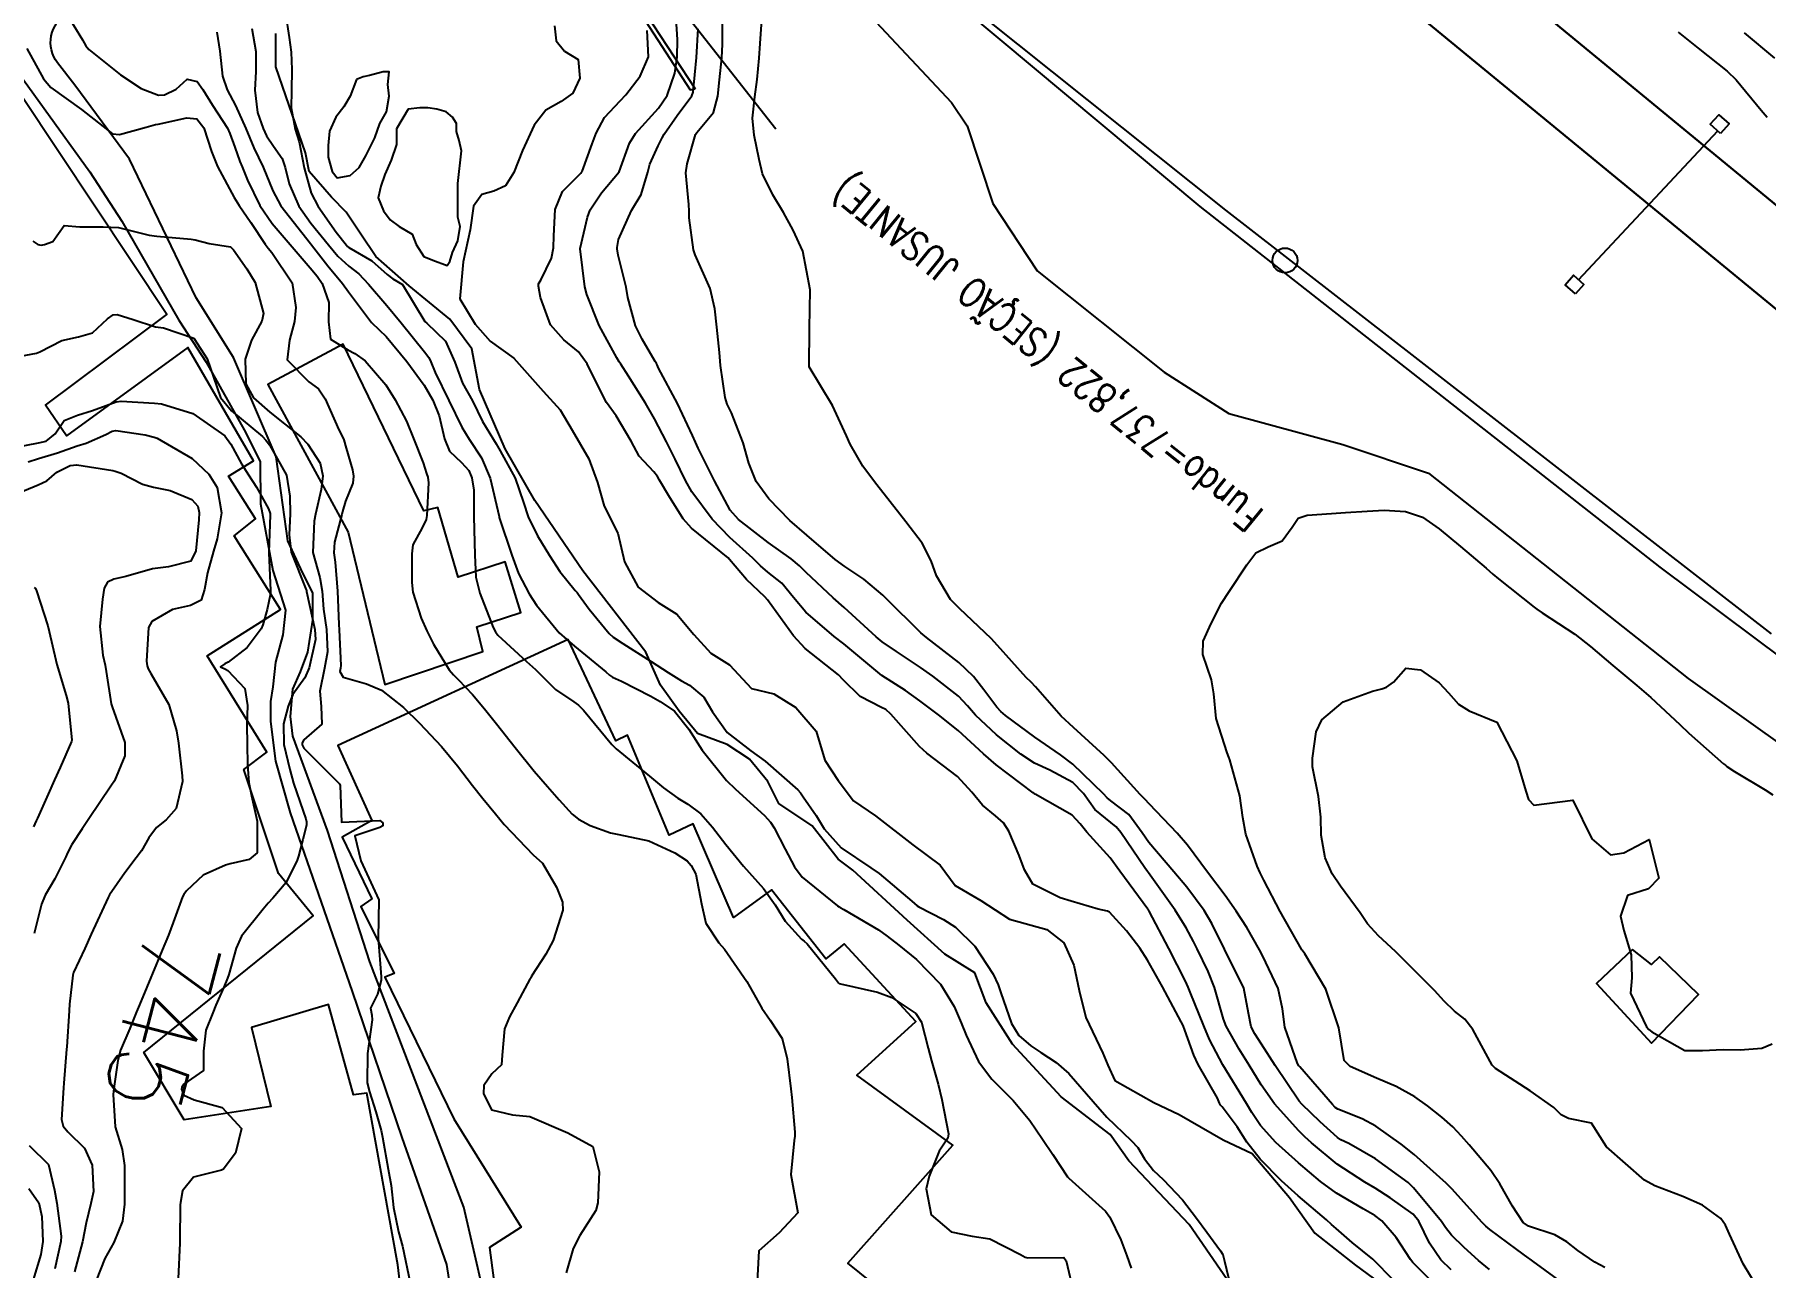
# Model space of a CAD drawing. Header units: metres. Extents: x 318500 to 325275, y 7408834 to 7428799.
# Drawn here: x 322831.5 to 322921.5, y 7421372 to 7421436.1 of the extents above; entities that cross this region are included whole.
import ezdxf
from ezdxf.enums import TextEntityAlignment as Align

# ---------------------------------------------------------------- set-up
doc = ezdxf.new("R2010")
doc.units = ezdxf.units.M
doc.header["$MEASUREMENT"] = 0
doc.linetypes.add('CONTINUO', pattern=[0])
for name, color, linetype in [('ALA', 45, 'Continuous'), ('Cotas', 45, 'Continuous'), ('Curvas de Nivel 1m', 11, 'Continuous'), ('Curvas de Nivel 5m', 15, 'Continuous'), ('Divisas', 45, 'Continuous'), ('Edificações', 30, 'Continuous'), ('Hidrografia', 140, 'Continuous'), ('Linha Férrea', 20, 'Continuous'), ('Postes', 20, 'Continuous'), ('Pórticos', 45, 'Continuous'), ('TEXTO', 45, 'Continuous'), ('Vias Primárias', 230, 'Continuous'), ('Vias Secundárias', 230, 'Continuous')]:
    doc.layers.add(name, color=color, linetype=linetype)
doc.styles.add('ROMANS', font='romans', dxfattribs={"height": 0.2})
doc.styles.add('Style-STANDARD', font='STANDARD.shx')

msp = doc.modelspace()

# ---------------------------------------------------------------- linework, layer by layer
at = {"layer": 'ALA', "linetype": 'CONTINUO'}
for points in [[(322864.744, 7421439.833, 738.507), (322863.028, 7421437.105, 738.293), (322865.562, 7421433.211, 738.266)], [(322865.037, 7421439.938, 740.624), (322863.27, 7421437.152, 740.601), (322865.809, 7421433.265, 740.591)], [(322865.562, 7421433.211, 738.266), (322865.809, 7421433.265, 740.591)]]:
    msp.add_polyline3d(points, dxfattribs=at)
at = {"layer": 'Curvas de Nivel 1m', "flags": 128}
for points, elevation in [([(322833.014, 7421437.33), (322833.955, 7421435.814), (322834.127, 7421435.492), (322834.287, 7421435.315), (322835.931, 7421433.999), (322837.002, 7421433.274), (322837.915, 7421432.937), (322838.224, 7421432.949), (322838.82, 7421433.251), (322839.402, 7421433.772), (322839.926, 7421433.652), (322840.216, 7421433.236), (322840.722, 7421432.413), (322841.49, 7421431.216), (322841.622, 7421430.948), (322841.88, 7421430.226), (322842.144, 7421429.478), (322842.255, 7421429.204), (322842.539, 7421428.52), (322843.183, 7421427.19), (322843.826, 7421426.257), (322844.751, 7421425.171), (322845.798, 7421423.962), (322846.167, 7421423.528), (322846.424, 7421423.15), (322846.759, 7421422.161), (322846.746, 7421421.145), (322846.856, 7421420.253), (322847.746, 7421419.689), (322848.126, 7421419.506), (322848.651, 7421419.116), (322849.722, 7421417.868), (322850.213, 7421417.095), (322850.803, 7421415.979), (322851.172, 7421415.085), (322851.667, 7421413.82), (322851.845, 7421413.26), (322851.906, 7421413.076), (322851.952, 7421412.779), (322851.857, 7421411.077), (322851.826, 7421410.878), (322851.62, 7421410.432), (322851.139, 7421409.553), (322851.078, 7421409.085), (322851.076, 7421407.595), (322851.134, 7421407.084), (322851.56, 7421405.74), (322851.855, 7421405.075), (322852.217, 7421404.393), (322853.024, 7421403.057), (322853.25, 7421402.787), (322853.515, 7421402.528), (322854.234, 7421401.766), (322854.859, 7421401.03), (322855.488, 7421400.242), (322856.452, 7421399.01), (322857.452, 7421397.79), (322858.141, 7421396.989), (322858.739, 7421396.287), (322859.426, 7421395.545), (322859.741, 7421395.283), (322860.349, 7421394.956), (322861.415, 7421394.579), (322861.855, 7421394.494), (322863.409, 7421394.167), (322864.76, 7421393.54), (322865.394, 7421393.126), (322865.607, 7421392.887), (322865.846, 7421392.421), (322866.144, 7421390.878), (322866.363, 7421389.887), (322867.043, 7421388.864), (322867.335, 7421388.526), (322868.496, 7421386.848), (322869.289, 7421385.454), (322869.722, 7421384.833), (322870.332, 7421383.886), (322870.593, 7421382.82), (322870.789, 7421381.264), (322870.846, 7421380.816), (322871.001, 7421379.015), (322871.004, 7421378.813), (322870.967, 7421378.583), (322870.787, 7421376.816), (322871.15, 7421374.81), (322870.184, 7421373.774), (322869.12, 7421372.84), (322869.031, 7421370.91)], 741), ([(322844.504, 7421437.182), (322844.705, 7421435.926), (322844.814, 7421435.177), (322844.848, 7421434.264), (322844.821, 7421433.176), (322844.8, 7421432.283), (322845.02, 7421431.173), (322845.223, 7421430.507), (322845.485, 7421429.164), (322845.85, 7421427.835), (322846.216, 7421427.154), (322847.152, 7421425.808), (322847.682, 7421425.132), (322847.739, 7421425.061), (322847.809, 7421425.008), (322848.999, 7421424.315), (322849.795, 7421423.604), (322850.086, 7421423.39), (322850.592, 7421423.092), (322851.761, 7421421.166), (322851.864, 7421421.078), (322852.838, 7421420.151), (322853.318, 7421419.056), (322853.724, 7421417.963), (322854.236, 7421417.042), (322854.755, 7421415.974), (322855.325, 7421415.025), (322855.459, 7421414.804), (322855.674, 7421414.438), (322856.455, 7421413.012), (322856.887, 7421411.762), (322857.128, 7421411.005), (322857.615, 7421410.018), (322858.24, 7421408.99), (322858.782, 7421408.172), (322859.582, 7421407.184), (322859.683, 7421407.07), (322859.756, 7421406.967), (322860.312, 7421406.215), (322861.345, 7421404.943), (322861.547, 7421404.756), (322862.06, 7421404.417), (322863.528, 7421403.481), (322864.406, 7421402.907), (322865.105, 7421402.485), (322865.514, 7421402.261), (322866.265, 7421401.636), (322866.719, 7421400.872), (322867.484, 7421399.802), (322868.707, 7421398.848), (322869.462, 7421398.297), (322871.153, 7421396.814), (322871.289, 7421396.663), (322871.436, 7421396.456), (322872.104, 7421395.477), (322872.521, 7421394.793), (322873.405, 7421393.79), (322874.943, 7421392.764), (322875.385, 7421392.459), (322877.075, 7421391.024), (322877.361, 7421390.78), (322877.442, 7421390.729), (322878.723, 7421390.079), (322879.35, 7421389.67), (322880.356, 7421388.69), (322881.318, 7421387.234), (322881.569, 7421386.676), (322881.72, 7421386.257), (322882.267, 7421384.665), (322882.647, 7421384.033), (322883.269, 7421383.5), (322883.784, 7421383.161), (322884.588, 7421382.63), (322885.252, 7421382.061), (322886.517, 7421380.607), (322887.218, 7421379.793), (322888.481, 7421378.581), (322888.83, 7421378.21), (322889.191, 7421377.63), (322889.642, 7421377.021), (322890.148, 7421376.555), (322891.164, 7421375.488), (322891.892, 7421374.533), (322892.428, 7421373.812), (322893.133, 7421372.85), (322893.261, 7421372.648), (322893.295, 7421372.518), (322893.337, 7421372.307), (322893.773, 7421370.51)], 738), ([(322905.024, 7421370.361), (322903.128, 7421372.24), (322903.009, 7421372.391), (322902.276, 7421373.533), (322901.526, 7421374.406), (322901.154, 7421374.682), (322900.555, 7421375.023), (322899.171, 7421375.836), (322898.329, 7421376.453), (322897.194, 7421377.42), (322896.008, 7421378.482), (322895.219, 7421379.356), (322894.766, 7421380.038), (322894.483, 7421380.501), (322893.26, 7421382.52), (322892.569, 7421383.826), (322892.26, 7421384.535), (322891.553, 7421386.3), (322891.452, 7421386.548), (322891.315, 7421386.865), (322890.453, 7421388.559), (322889.426, 7421390.503), (322889.386, 7421390.57), (322889.361, 7421390.608), (322887.907, 7421392.592), (322887.4, 7421393.276), (322886.191, 7421394.618), (322885.838, 7421395.038), (322885.429, 7421395.496), (322883.494, 7421396.595), (322883.44, 7421396.619), (322883.422, 7421396.633), (322883.398, 7421396.651), (322881.461, 7421398.107), (322880.806, 7421398.69), (322879.488, 7421399.892), (322878.467, 7421400.72), (322877.507, 7421401.445), (322876.748, 7421401.977), (322875.52, 7421402.76), (322873.544, 7421404.406), (322873.052, 7421404.795), (322871.569, 7421406.05), (322870.926, 7421406.82), (322870.321, 7421407.563), (322869.593, 7421408.138), (322869.206, 7421408.456), (322868.807, 7421408.852), (322867.616, 7421409.938), (322866.693, 7421410.879), (322865.651, 7421412.313), (322865.321, 7421412.895), (322864.773, 7421414.006), (322864.321, 7421414.91), (322863.698, 7421416.111), (322863.228, 7421416.927), (322862.342, 7421418.33), (322861.953, 7421418.947), (322861.868, 7421419.075), (322861.743, 7421419.269), (322860.825, 7421420.959), (322860.179, 7421422.571), (322860.081, 7421422.967), (322859.843, 7421424.946), (322859.842, 7421424.97), (322860.218, 7421426.585), (322860.364, 7421426.965), (322860.948, 7421427.864), (322861.87, 7421428.95), (322862.402, 7421430.433), (322862.709, 7421430.938), (322863.913, 7421432.267), (322864.364, 7421432.913), (322864.765, 7421434.08), (322864.875, 7421434.906), (322864.891, 7421435.838), (322864.82, 7421436.907)], 739), ([(322907.123, 7421371.876), (322906.543, 7421372.339), (322905.808, 7421373.021), (322905.143, 7421373.652), (322904.835, 7421374.053), (322904.624, 7421374.368), (322903.176, 7421376.114), (322902.892, 7421376.393), (322901.198, 7421377.628), (322899.812, 7421378.431), (322899.395, 7421378.62), (322899.213, 7421378.739), (322898.311, 7421379.544), (322897.365, 7421380.468), (322897.232, 7421380.633), (322895.981, 7421382.483), (322895.271, 7421383.581), (322894.915, 7421384.134), (322894.737, 7421384.498), (322894.592, 7421385.199), (322894.349, 7421386.504), (322893.34, 7421388.52), (322892.691, 7421389.867), (322892.284, 7421390.536), (322891.378, 7421391.747), (322890.713, 7421392.557), (322889.413, 7421394.083), (322889.069, 7421394.575), (322888.37, 7421395.526), (322887.436, 7421396.241), (322887.237, 7421396.402), (322887.058, 7421396.606), (322885.463, 7421398.141), (322884.815, 7421398.637), (322883.483, 7421399.549), (322881.95, 7421400.673), (322881.705, 7421400.88), (322881.504, 7421401.112), (322880.832, 7421402.009), (322880.282, 7421402.699), (322879.531, 7421403.439), (322877.848, 7421404.727), (322877.554, 7421404.974), (322875.74, 7421406.758), (322875.663, 7421406.841), (322875.582, 7421406.927), (322874.584, 7421407.77), (322873.596, 7421408.423), (322873.1, 7421408.795), (322871.619, 7421410.052), (322870.735, 7421410.823), (322869.647, 7421411.953), (322868.993, 7421412.85), (322868.608, 7421413.795), (322868.304, 7421414.861), (322867.703, 7421416.408), (322867.485, 7421416.872), (322867.372, 7421417.216), (322867.137, 7421418.876), (322867.074, 7421419.549), (322866.95, 7421420.878), (322866.832, 7421421.822), (322866.594, 7421422.882), (322865.816, 7421424.637), (322865.731, 7421424.891), (322865.498, 7421426.556), (322865.506, 7421426.895), (322865.495, 7421427.246), (322865.327, 7421428.898), (322865.403, 7421429.372), (322865.832, 7421430.891), (322865.901, 7421431.002), (322866.765, 7421432.028), (322867.001, 7421432.879), (322867.083, 7421433.728), (322867.196, 7421434.878), (322867.239, 7421435.595), (322867.236, 7421436.877)], 741), ([(322911.111, 7421371.043), (322909.382, 7421372.306), (322909.237, 7421372.415), (322909.132, 7421372.486), (322908.548, 7421372.904), (322907.146, 7421373.951), (322906.941, 7421374.126), (322906.726, 7421374.336), (322905.175, 7421376.055), (322904.876, 7421376.365), (322903.202, 7421377.855), (322902.532, 7421378.397), (322901.219, 7421379.33), (322900.502, 7421379.7), (322899.228, 7421380.209), (322899.089, 7421380.302), (322898.954, 7421380.444), (322897.259, 7421382.405), (322897.213, 7421382.47), (322897.147, 7421382.585), (322896.477, 7421384.478), (322896.354, 7421385.419), (322896.142, 7421386.482), (322895.335, 7421388.172), (322895.156, 7421388.493), (322894.499, 7421389.65), (322893.952, 7421390.511), (322893.372, 7421391.319), (322892.467, 7421392.534), (322891.411, 7421393.942), (322890.877, 7421394.555), (322889.435, 7421396.07), (322889.193, 7421396.329), (322888.958, 7421396.577), (322887.464, 7421398.211), (322887.084, 7421398.606), (322885.491, 7421400.053), (322884.841, 7421400.637), (322883.515, 7421402.169), (322883.283, 7421402.419), (322883.028, 7421402.657), (322881.545, 7421404.314), (322881.21, 7421404.685), (322879.573, 7421406.228), (322879.093, 7421406.715), (322878.366, 7421407.948), (322878.092, 7421408.725), (322877.614, 7421409.64), (322876.775, 7421410.743), (322875.651, 7421412.191), (322875.195, 7421412.767), (322874.543, 7421413.651), (322873.877, 7421414.787), (322873.686, 7421415.216), (322872.959, 7421416.798), (322871.74, 7421418.81), (322871.76, 7421420.81), (322871.79, 7421422.81), (322871.419, 7421424.816), (322870.915, 7421425.908), (322870.408, 7421426.831), (322869.854, 7421427.749), (322869.316, 7421428.848), (322869.15, 7421429.581), (322868.88, 7421430.855), (322868.798, 7421431.745), (322868.913, 7421432.855), (322869.036, 7421433.751), (322869.137, 7421434.852), (322869.199, 7421435.614), (322869.285, 7421436.85)], 742), ([(322842.768, 7421436.396), (322842.966, 7421435.2), (322842.972, 7421434.162), (322842.926, 7421433.2), (322843.063, 7421432.038), (322843.35, 7421431.195), (322843.519, 7421430.826), (322843.881, 7421430.288), (322844.343, 7421429.644), (322844.495, 7421429.174), (322844.7, 7421428.329), (322845.205, 7421427.166), (322845.827, 7421426.279), (322846.753, 7421425.146), (322847.231, 7421424.566), (322847.799, 7421424.047), (322848.321, 7421423.651), (322848.835, 7421423.114), (322849.774, 7421422), (322850.532, 7421421.092), (322851.745, 7421419.583), (322851.966, 7421419.301), (322852.068, 7421419.075), (322852.295, 7421418.508), (322853.002, 7421417.061), (322853.689, 7421415.67), (322854.068, 7421415.044), (322854.713, 7421414.077), (322855.163, 7421413.027), (322855.618, 7421411.033), (322855.629, 7421410.982), (322856.289, 7421409.013), (322856.637, 7421408.056), (322857.185, 7421407.004), (322857.571, 7421406.409), (322858.743, 7421404.982), (322859.54, 7421404.277), (322861.164, 7421402.945), (322861.353, 7421402.777), (322861.517, 7421402.676), (322861.984, 7421402.467), (322863.508, 7421401.679), (322864.002, 7421401.409), (322864.738, 7421400.901), (322865.486, 7421399.976), (322866.178, 7421398.879), (322867.447, 7421397.306), (322867.905, 7421396.855), (322869.426, 7421395.479), (322869.727, 7421395.139), (322869.923, 7421394.832), (322870.492, 7421393.735), (322870.973, 7421392.816), (322871.382, 7421392.277), (322873.214, 7421390.782), (322873.303, 7421390.724), (322873.359, 7421390.693), (322873.551, 7421390.585), (322875.348, 7421389.53), (322875.801, 7421389.21), (322876.399, 7421388.744), (322877.329, 7421387.99), (322878.567, 7421386.711), (322879.293, 7421385.55), (322879.651, 7421384.696), (322879.902, 7421384.065), (322880.549, 7421382.687), (322881.246, 7421381.77), (322882.351, 7421380.663), (322883.215, 7421379.62), (322883.878, 7421378.64), (322884.407, 7421377.847), (322885.181, 7421376.688), (322885.241, 7421376.619), (322887.154, 7421374.898), (322887.372, 7421374.597), (322887.955, 7421373.411), (322888.259, 7421372.583), (322888.487, 7421371.946)], 739), ([(322903.038, 7421370.391), (322901.129, 7421372.348), (322901.063, 7421372.411), (322899.979, 7421373.268), (322899.146, 7421373.996), (322898.91, 7421374.205), (322898.654, 7421374.447), (322897.168, 7421375.698), (322896.301, 7421376.479), (322895.197, 7421377.605), (322894.503, 7421378.501), (322893.998, 7421379.288), (322893.228, 7421380.327), (322893.13, 7421380.422), (322893.086, 7421380.522), (322892.985, 7421380.773), (322891.973, 7421382.539), (322891.744, 7421383.022), (322891.278, 7421384.317), (322891.186, 7421384.551), (322891.091, 7421384.744), (322890.124, 7421386.562), (322889.331, 7421387.962), (322888.932, 7421388.576), (322888.243, 7421389.481), (322887.358, 7421390.444), (322887.263, 7421390.505), (322886.766, 7421390.609), (322885.366, 7421391.029), (322884.803, 7421391.201), (322883.379, 7421391.908), (322882.944, 7421392.657), (322882.661, 7421393.402), (322882.134, 7421394.669), (322881.843, 7421395.092), (322881.428, 7421395.453), (322880.764, 7421396.02), (322880.2, 7421396.699), (322879.452, 7421397.506), (322877.856, 7421398.726), (322877.475, 7421399.074), (322875.999, 7421400.753), (322875.73, 7421400.984), (322875.503, 7421401.103), (322874.394, 7421401.662), (322873.517, 7421402.537), (322873.265, 7421402.793), (322871.54, 7421404.16), (322870.922, 7421404.819), (322869.578, 7421406.691), (322869.435, 7421406.842), (322868.487, 7421407.755), (322867.599, 7421408.792), (322867.527, 7421408.871), (322865.623, 7421410.411), (322865.188, 7421410.897), (322864.447, 7421412.109), (322863.96, 7421412.915), (322863.853, 7421413.108), (322863.664, 7421413.355), (322862.906, 7421414.165), (322862.495, 7421414.938), (322861.7, 7421416.257), (322861.204, 7421416.955), (322860.67, 7421418.016), (322860.202, 7421418.965), (322859.746, 7421419.588), (322858.98, 7421420.21), (322858.294, 7421420.992), (322857.781, 7421422.417), (322857.667, 7421423.002), (322857.674, 7421423.119), (322857.795, 7421423.313), (322858.348, 7421424.456), (322858.442, 7421424.991), (322858.464, 7421425.628), (322858.535, 7421426.99), (322858.909, 7421427.93), (322859.869, 7421428.883), (322859.912, 7421428.927), (322859.935, 7421428.969), (322860.458, 7421430.397), (322860.676, 7421430.962), (322861.101, 7421431.766), (322861.917, 7421432.633), (322862.219, 7421432.946), (322862.953, 7421433.916), (322863.395, 7421434.928), (322863.323, 7421436.289)], 738), ([(322916.929, 7421436.216), (322917.968, 7421435.384), (322919.487, 7421434.185), (322919.943, 7421433.733), (322921.253, 7421432.16), (322921.562, 7421431.799)], 742), ([(322921.961, 7421434.855), (322920.386, 7421436.174)], 742), ([(322831.069, 7421435.353), (322831.927, 7421433.783), (322832.315, 7421433.336), (322833.903, 7421432.196), (322835.036, 7421431.303), (322835.516, 7421430.925), (322835.886, 7421430.882), (322837.269, 7421431.269), (322837.751, 7421431.403), (322837.892, 7421431.426), (322839.384, 7421431.759), (322839.897, 7421431.703), (322840.264, 7421431.234), (322840.657, 7421430.007), (322840.976, 7421429.223), (322841.846, 7421427.617), (322842.099, 7421427.206), (322842.709, 7421426.314), (322843.46, 7421425.185), (322843.608, 7421424.983), (322843.806, 7421424.757), (322844.857, 7421423.169), (322845.048, 7421421.89), (322844.989, 7421421.168), (322844.728, 7421420.188), (322844.591, 7421419.171), (322845.719, 7421418.025), (322846.236, 7421417.671), (322846.578, 7421417.147), (322847.293, 7421415.529), (322847.502, 7421415.133), (322847.552, 7421415.005), (322847.675, 7421414.582), (322847.997, 7421413.459), (322848.053, 7421413.124), (322848.016, 7421412.763), (322847.64, 7421411.824), (322847.475, 7421411.29), (322847.435, 7421411.133), (322847.059, 7421409.688), (322847.032, 7421409.139), (322847.102, 7421408.645), (322847.225, 7421407.135), (322847.286, 7421405.402), (322847.299, 7421405.134), (322847.382, 7421403.272), (322847.364, 7421403.132), (322847.345, 7421402.959), (322847.515, 7421402.671), (322848.727, 7421402.326), (322849.509, 7421402), (322850.648, 7421401.089), (322851.488, 7421400.274), (322852.63, 7421399.063), (322853.455, 7421398.053), (322854.24, 7421397.038), (322854.775, 7421396.371), (322855.425, 7421395.568), (322855.878, 7421395.015), (322857.397, 7421393.436), (322857.869, 7421392.993), (322858.604, 7421391.749), (322858.911, 7421390.977), (322858.936, 7421390.556), (322858.424, 7421388.984), (322858.057, 7421388.261), (322857.312, 7421387.123), (322857.265, 7421387.046), (322857.242, 7421387.001), (322856.564, 7421385.734), (322856.157, 7421385.011), (322855.895, 7421384.393), (322855.775, 7421383.015), (322855.752, 7421382.516), (322855.245, 7421382.05), (322854.827, 7421381.436), (322854.803, 7421381.026), (322855.217, 7421380.179), (322856.313, 7421379.909), (322857.213, 7421379.835), (322859.2, 7421378.97), (322860.502, 7421378.259), (322860.82, 7421376.945), (322860.76, 7421375.341), (322860.652, 7421374.947), (322859.811, 7421373.641), (322859.473, 7421372.965), (322859.107, 7421371.695)], 742), ([(322831.368, 7421425.347), (322831.63, 7421425.164), (322831.808, 7421425.143), (322831.979, 7421425.168), (322832.418, 7421425.334), (322832.996, 7421426.154), (322833.822, 7421426.095), (322835.035, 7421426.088), (322835.821, 7421426.051), (322837.419, 7421425.663), (322837.815, 7421425.595), (322839.603, 7421425.452), (322839.813, 7421425.411), (322840.55, 7421425.229), (322841.644, 7421425.048), (322841.807, 7421424.896), (322842.497, 7421423.899), (322842.943, 7421423.193), (322843.371, 7421421.581), (322843.278, 7421421.187), (322842.737, 7421420.203), (322842.407, 7421419.2), (322842.451, 7421417.933), (322842.845, 7421417.193), (322843.699, 7421416.447), (322845.317, 7421415.164), (322845.676, 7421414.796), (322846.313, 7421413.797), (322846.448, 7421413.148), (322846.362, 7421412.436), (322846.079, 7421411.153), (322845.998, 7421410.781), (322845.939, 7421409.155), (322846.292, 7421407.855), (322846.416, 7421407.147), (322846.497, 7421406.215), (322846.65, 7421405.143), (322846.692, 7421403.983), (322846.545, 7421403.145), (322846.296, 7421401.936), (322846.368, 7421401.147), (322846.41, 7421400.222), (322845.474, 7421399.405), (322845.378, 7421399.254), (322845.382, 7421399.161), (322845.467, 7421398.978), (322847.313, 7421397.132), (322847.352, 7421397.044), (322847.42, 7421395.13), (322849.421, 7421395.226), (322849.569, 7421395.099), (322849.572, 7421394.944), (322849.416, 7421394.861), (322848.113, 7421394.416), (322848.432, 7421393.114), (322849.36, 7421391.1), (322849.34, 7421389.1), (322849.496, 7421387.098), (322849.485, 7421386.921), (322849.296, 7421386.186), (322848.935, 7421385.456), (322849.006, 7421385.104), (322849.018, 7421384.845), (322848.774, 7421383.107), (322848.764, 7421381.58), (322848.873, 7421381.105), (322849.214, 7421380.066), (322849.489, 7421379.097), (322849.549, 7421378.744), (322849.857, 7421377.093), (322850.014, 7421376.245), (322850.131, 7421375.09), (322850.381, 7421373.837), (322850.593, 7421373.085), (322850.999, 7421371.183)], 743), ([(322830.735, 7421419.355), (322831.558, 7421419.517), (322831.734, 7421419.59), (322832.887, 7421420.185), (322833.746, 7421420.374), (322834.476, 7421420.582), (322835.264, 7421421.297), (322835.551, 7421421.505), (322835.763, 7421421.523), (322836.593, 7421421.278), (322837.754, 7421420.893), (322838.171, 7421420.839), (322839.746, 7421420.296), (322840.443, 7421419.229), (322840.761, 7421418.265), (322841.134, 7421417.219), (322841.7, 7421416.517), (322843.321, 7421415.185), (322843.498, 7421415.003), (322843.676, 7421414.755), (322844.564, 7421413.171), (322844.732, 7421412.081), (322844.751, 7421411.169), (322844.707, 7421410.076), (322844.801, 7421409.168), (322845.581, 7421407.22), (322845.599, 7421407.179), (322845.602, 7421407.16), (322845.606, 7421407.133), (322846.044, 7421405.153), (322846.064, 7421404.631), (322845.739, 7421403.157), (322845.515, 7421402.633), (322844.894, 7421401.778), (322844.645, 7421401.169), (322844.417, 7421400.239), (322844.433, 7421399.17), (322844.741, 7421397.876), (322844.93, 7421397.165), (322845.425, 7421395.7), (322845.575, 7421395.311), (322845.605, 7421395.157), (322845.596, 7421394.979), (322845.406, 7421394.238), (322845.188, 7421393.367), (322845.126, 7421393.163), (322844.545, 7421391.996), (322843.855, 7421391.175), (322843.615, 7421390.919), (322843.354, 7421390.614), (322842.231, 7421389.197), (322841.944, 7421388.588), (322841.567, 7421387.206), (322841.501, 7421387.013), (322841.3, 7421386.558), (322840.891, 7421385.611), (322840.729, 7421385.218), (322840.367, 7421384.32), (322840.242, 7421383.225), (322840.253, 7421382.217), (322839.234, 7421381.507), (322839.119, 7421381.354), (322839.106, 7421381.241), (322839.225, 7421380.928), (322839.755, 7421380.699), (322841.216, 7421380.29), (322842.217, 7421379.195), (322841.913, 7421377.925), (322841.381, 7421377.207), (322841.29, 7421377.097), (322841.177, 7421377.03), (322839.732, 7421376.671), (322839.161, 7421375.962), (322839.045, 7421375.347), (322839.039, 7421375.241), (322839.011, 7421373.352), (322839.01, 7421373.241), (322838.935, 7421371.408)], 744), ([(322831.135, 7421413.87), (322831.661, 7421414.045), (322832.661, 7421414.334), (322833.671, 7421414.706), (322834.145, 7421414.841), (322835.174, 7421415.298), (322835.504, 7421415.471), (322835.683, 7421415.498), (322837.212, 7421415.267), (322837.678, 7421415.158), (322837.843, 7421415.093), (322839.662, 7421414.04), (322840.531, 7421413.227), (322840.957, 7421412.534), (322841.188, 7421411.217), (322840.956, 7421409.873), (322840.774, 7421409.222), (322840.46, 7421408.098), (322840.305, 7421407.229), (322840.129, 7421406.674), (322839.567, 7421406.39), (322838.63, 7421406.183), (322837.555, 7421405.561), (322837.389, 7421405.262), (322837.291, 7421403.496), (322837.321, 7421403.263), (322837.367, 7421403.111), (322837.516, 7421402.858), (322838.442, 7421401.251), (322838.849, 7421399.877), (322838.947, 7421399.245), (322839.145, 7421397.543), (322839.149, 7421397.243), (322838.824, 7421395.848), (322838.307, 7421395.251), (322837.808, 7421394.862), (322837.406, 7421394.321), (322837.017, 7421393.644), (322836.75, 7421393.27), (322836.154, 7421392.502), (322835.361, 7421391.346), (322835.337, 7421391.314), (322835.325, 7421391.291), (322835.285, 7421391.217), (322834.41, 7421389.304), (322834.069, 7421388.569), (322833.485, 7421387.317), (322833.445, 7421387.18), (322833.285, 7421385.663), (322833.254, 7421385.346), (322833.257, 7421385.32), (322833.138, 7421383.444), (322833.131, 7421383.321), (322832.991, 7421381.565), (322832.974, 7421381.323), (322832.863, 7421379.665), (322832.943, 7421379.323), (322833.197, 7421379.038), (322834.058, 7421378.176), (322834.452, 7421377.301), (322834.525, 7421375.934), (322834.395, 7421375.301), (322834.143, 7421374.297), (322833.964, 7421373.307), (322833.547, 7421371.756)], 746), ([(322830.443, 7421412.162), (322831.643, 7421412.679), (322832.097, 7421412.884), (322832.629, 7421413.33), (322833.308, 7421413.671), (322833.656, 7421413.721), (322835.532, 7421413.412), (322835.651, 7421413.39), (322835.964, 7421413.285), (322837.078, 7421412.702), (322837.643, 7421412.546), (322838.522, 7421412.37), (322839.637, 7421411.914), (322839.955, 7421411.557), (322840.023, 7421411.234), (322840.005, 7421410.853), (322839.844, 7421409.236), (322839.595, 7421408.707), (322838.435, 7421408.408), (322837.59, 7421408.307), (322836.212, 7421407.913), (322835.577, 7421407.761), (322835.25, 7421407.62), (322835.076, 7421407.297), (322834.991, 7421406.725), (322834.859, 7421405.3), (322835.011, 7421403.815), (322835.135, 7421403.296), (322835.195, 7421402.973), (322835.455, 7421401.291), (322835.498, 7421401.13), (322836.152, 7421399.28), (322836.164, 7421398.575), (322835.614, 7421397.287), (322835.437, 7421397.002), (322834.287, 7421395.307), (322833.933, 7421394.791), (322833.4, 7421393.964), (322833.179, 7421393.537), (322833.081, 7421393.323), (322832.509, 7421392.193), (322832.022, 7421391.333), (322831.825, 7421390.865), (322831.44, 7421389.339)], 747), ([(322913.126, 7421371.971), (322912.598, 7421372.258), (322911.724, 7421372.859), (322911.14, 7421373.307), (322910.523, 7421373.668), (322909.148, 7421374.131), (322908.877, 7421374.313), (322908.322, 7421375.159), (322907.658, 7421376.325), (322907.19, 7421377.022), (322906.072, 7421378.347), (322905.668, 7421378.807), (322905.219, 7421379.285), (322904.643, 7421379.787), (322903.899, 7421380.38), (322903.237, 7421380.855), (322902.263, 7421381.381), (322901.251, 7421381.824), (322899.885, 7421382.431), (322899.573, 7421382.744), (322899.28, 7421384.44), (322898.617, 7421386.45), (322897.515, 7421388.29), (322897.386, 7421388.469), (322897.365, 7421388.495), (322897.341, 7421388.534), (322896.231, 7421390.481), (322895.384, 7421392.109), (322895.203, 7421392.493), (322895.047, 7421392.843), (322894.457, 7421394.504), (322894.304, 7421395.382), (322894.142, 7421396.509), (322893.615, 7421398.37), (322893.564, 7421398.519), (322893.473, 7421398.731), (322892.915, 7421400.529), (322892.787, 7421401.805), (322892.674, 7421402.533), (322892.221, 7421403.859), (322892.228, 7421404.54), (322892.643, 7421405.454), (322893.191, 7421406.526), (322893.586, 7421407.119), (322894.512, 7421408.506), (322894.975, 7421409.134), (322895.614, 7421409.447), (322896.343, 7421409.759), (322896.857, 7421410.478), (322897.178, 7421410.934), (322897.639, 7421411.091), (322898.913, 7421411.178), (322899.642, 7421411.234), (322900.759, 7421411.308), (322901.644, 7421411.352), (322902.749, 7421411.293), (322903.639, 7421410.986), (322904.513, 7421410.377), (322905.617, 7421409.473), (322906.954, 7421408.34), (322907.292, 7421408.03), (322907.594, 7421407.778), (322909.44, 7421406.311), (322909.578, 7421406.205), (322909.869, 7421406.012), (322911.56, 7421404.914), (322912.37, 7421404.268), (322913.535, 7421403.281), (322914.79, 7421402.237), (322915.521, 7421401.617), (322917.028, 7421400.207), (322917.494, 7421399.768), (322919.292, 7421398.173), (322919.388, 7421398.09), (322919.469, 7421398.031), (322919.862, 7421397.77), (322921.457, 7421396.817), (322921.858, 7421396.548)], 743), ([(322831.438, 7421407.342), (322831.507, 7421407.278), (322831.568, 7421407.161), (322832.147, 7421405.334), (322832.349, 7421404.521), (322832.619, 7421403.329), (322833.111, 7421401.717), (322833.204, 7421401.323), (322833.401, 7421399.39), (322833.389, 7421399.321), (322832.799, 7421397.977), (322832.508, 7421397.329), (322832.176, 7421396.589), (322831.609, 7421395.338), (322831.549, 7421395.207), (322831.413, 7421394.897)], 748), ([(322921.111, 7421370.85), (322920.316, 7421372.158), (322919.6, 7421373.711), (322919.396, 7421374.168), (322919.155, 7421374.52), (322918.192, 7421375.211), (322917.172, 7421375.659), (322915.722, 7421376.222), (322915.184, 7421376.525), (322913.21, 7421378.25), (322912.434, 7421379.473), (322911.224, 7421379.722), (322910.855, 7421379.915), (322910.461, 7421380.292), (322909.243, 7421381.16), (322907.433, 7421382.328), (322907.262, 7421382.49), (322906.249, 7421384.346), (322905.834, 7421384.891), (322905.299, 7421385.308), (322904.767, 7421385.831), (322904.259, 7421386.376), (322903.324, 7421387.313), (322902.241, 7421388.401), (322901.348, 7421389.22), (322900.786, 7421389.85), (322900.401, 7421390.424), (322899.381, 7421391.811), (322898.935, 7421392.447), (322898.581, 7421393.274), (322898.378, 7421394.456), (322898.36, 7421395.387), (322898.232, 7421396.458), (322897.918, 7421398.009), (322897.915, 7421398.463), (322898.116, 7421399.835), (322898.408, 7421400.456), (322899.509, 7421401.384), (322901.046, 7421401.948), (322901.516, 7421402.059), (322901.775, 7421402.149), (322902.13, 7421402.404), (322902.781, 7421403.148), (322903.53, 7421403.059), (322904.508, 7421402.375), (322904.999, 7421401.852), (322905.509, 7421401.27), (322906.07, 7421400.916), (322907.5, 7421400.33), (322908.543, 7421398.319), (322909.018, 7421396.743), (322909.148, 7421396.313), (322909.437, 7421396.022), (322911.45, 7421396.28), (322912.444, 7421394.265), (322913.408, 7421393.439), (322914.117, 7421393.535), (322915.42, 7421394.23), (322915.937, 7421392.222), (322915.384, 7421391.674), (322914.299, 7421391.323), (322913.93, 7421390.244), (322914.104, 7421389.498), (322914.496, 7421388.238), (322914.529, 7421387.031), (322914.448, 7421386.239), (322915.293, 7421384.496), (322915.417, 7421384.354), (322915.571, 7421384.226), (322917.276, 7421383.262), (322918.202, 7421383.26), (322919.277, 7421383.317), (322920.152, 7421383.286), (322921.279, 7421383.387), (322921.824, 7421383.599)], 744), ([(322831.19, 7421378.32), (322832.183, 7421377.33), (322832.495, 7421375.992), (322832.618, 7421375.325), (322832.849, 7421373.598), (322832.829, 7421373.323), (322832.522, 7421371.91)], 747), ([(322831.161, 7421376.091), (322831.691, 7421375.335), (322831.847, 7421374.625), (322831.892, 7421373.332), (322831.791, 7421372.656), (322831.398, 7421371.337)], 748)]:
    msp.add_lwpolyline(points, dxfattribs=dict(at, elevation=elevation))
at = {"layer": 'Curvas de Nivel 5m', "flags": 128}
for points, elevation in [([(322840.94, 7421436.205), (322841.105, 7421435.223), (322841.235, 7421433.916), (322841.471, 7421433.217), (322841.908, 7421432.393), (322842.449, 7421431.204), (322842.869, 7421430.189), (322843.343, 7421429.188), (322843.852, 7421427.957), (322844.266, 7421427.176), (322845.811, 7421425.22), (322845.859, 7421425.159), (322846.719, 7421424.066), (322847.468, 7421423.135), (322847.784, 7421422.702), (322848.981, 7421421.112), (322849.386, 7421420.735), (322849.753, 7421420.384), (322850.814, 7421419.089), (322851.722, 7421417.858), (322852.18, 7421417.073), (322852.511, 7421416.254), (322852.788, 7421415.063), (322853.035, 7421414.421), (322853.668, 7421413.829), (322854.039, 7421413.419), (322854.204, 7421413.042), (322854.3, 7421412.391), (322854.299, 7421411.04), (322854.327, 7421410.331), (322854.357, 7421409.039), (322854.415, 7421407.864), (322854.616, 7421407.034), (322855.314, 7421405.263), (322855.426, 7421405.022), (322855.548, 7421404.858), (322857.042, 7421403.491), (322857.521, 7421403.067), (322857.584, 7421402.999), (322858.55, 7421402.024), (322859.504, 7421401.385), (322859.745, 7421401.209), (322860.003, 7421400.962), (322861.474, 7421399.175), (322861.708, 7421398.938), (322863.449, 7421397.52), (322864.172, 7421396.909), (322864.914, 7421396.377), (322865.432, 7421396.075), (322866.108, 7421395.561), (322866.726, 7421394.87), (322867.407, 7421393.979), (322868.326, 7421392.851), (322869.373, 7421391.686), (322869.982, 7421390.831), (322870.504, 7421389.976), (322871.342, 7421389.047), (322871.478, 7421388.944), (322871.645, 7421388.805), (322873.119, 7421386.977), (322873.275, 7421386.781), (322873.31, 7421386.747), (322873.369, 7421386.72), (322875.303, 7421386.292), (322876.035, 7421386.013), (322877.287, 7421385.188), (322877.592, 7421384.725), (322877.935, 7421383.389), (322878.099, 7421382.717), (322878.444, 7421381.51), (322878.648, 7421380.709), (322878.989, 7421378.918), (322878.957, 7421378.704), (322878.509, 7421378.026), (322877.978, 7421376.718), (322877.829, 7421376.061), (322878.082, 7421374.716), (322879.137, 7421373.834), (322880.218, 7421373.605), (322881.132, 7421373.466), (322882.731, 7421372.656), (322882.976, 7421372.51), (322883.118, 7421372.484), (322884.99, 7421372.493), (322885.117, 7421372.325), (322885.503, 7421370.616)], 740), ([(322905.122, 7421371.859), (322904.592, 7421372.368), (322904.004, 7421373.242), (322903.445, 7421374.386), (322903.155, 7421374.747), (322901.966, 7421375.604), (322901.175, 7421376.1), (322900.632, 7421376.418), (322899.194, 7421377.357), (322897.864, 7421378.46), (322897.526, 7421378.778), (322897.216, 7421379.083), (322895.948, 7421380.483), (322895.245, 7421381.476), (322894.619, 7421382.5), (322894.098, 7421383.337), (322893.429, 7421384.518), (322893.286, 7421384.895), (322892.829, 7421386.527), (322892.495, 7421387.36), (322891.925, 7421388.541), (322891.728, 7421388.929), (322891.351, 7421389.639), (322890.782, 7421390.556), (322889.389, 7421392.493), (322889.335, 7421392.571), (322889.203, 7421392.763), (322887.949, 7421394.592), (322887.715, 7421394.888), (322887.425, 7421395.112), (322886.606, 7421395.786), (322886.004, 7421396.622), (322885.448, 7421397.192), (322884.257, 7421397.843), (322883.463, 7421398.199), (322882.749, 7421398.661), (322881.485, 7421399.665), (322880.397, 7421400.697), (322879.985, 7421401.183), (322879.51, 7421401.686), (322878.179, 7421402.723), (322877.527, 7421403.178), (322876.286, 7421404.002), (322875.546, 7421404.506), (322875.231, 7421404.765), (322873.573, 7421406.301), (322873, 7421406.796), (322871.593, 7421408.114), (322871.244, 7421408.463), (322870.811, 7421408.822), (322869.612, 7421409.67), (322868.061, 7421410.864), (322867.637, 7421411.36), (322866.816, 7421412.878), (322865.979, 7421414.585), (322865.834, 7421414.888), (322865.685, 7421415.235), (322864.894, 7421416.902), (322863.912, 7421418.743), (322863.833, 7421418.919), (322863.806, 7421418.984), (322863.742, 7421419.086), (322863.065, 7421420.243), (322862.707, 7421420.936), (322862.318, 7421422.406), (322862.232, 7421422.943), (322861.815, 7421424.616), (322861.755, 7421424.951), (322861.755, 7421425.017), (322861.825, 7421425.43), (322862.503, 7421426.94), (322863.016, 7421427.769), (322863.351, 7421428.928), (322863.457, 7421429.345), (322863.891, 7421430.301), (322864.095, 7421430.72), (322864.204, 7421430.915), (322864.874, 7421431.87), (322865.637, 7421432.894), (322865.72, 7421433.096), (322865.89, 7421434.891), (322865.965, 7421436.384)], 740), ([(322830.412, 7421414.616), (322831.673, 7421414.859), (322832.065, 7421414.945), (322832.536, 7421415.331), (322833.007, 7421416.011), (322833.695, 7421416.294), (322834.476, 7421416.531), (322835.705, 7421416.981), (322835.969, 7421417.023), (322837.705, 7421416.927), (322838.071, 7421416.89), (322839.697, 7421416.388), (322841.359, 7421415.215), (322841.674, 7421414.78), (322842.229, 7421413.771), (322842.59, 7421413.196), (322843.008, 7421412.548), (322843.634, 7421411.426), (322843.708, 7421411.179), (322843.712, 7421411.096), (322843.646, 7421409.18), (322843.645, 7421409.134), (322843.727, 7421407.179), (322843.74, 7421407.016), (322843.565, 7421406.198), (322843.34, 7421405.396), (322843.255, 7421405.184), (322842.511, 7421404.22), (322841.524, 7421403.446), (322841.366, 7421403.369), (322841.139, 7421403.216), (322841.389, 7421403.082), (322841.518, 7421403.019), (322842.398, 7421402.086), (322842.53, 7421401.195), (322842.499, 7421400.181), (322842.52, 7421399.194), (322842.54, 7421398.108), (322842.612, 7421397.192), (322842.75, 7421396.507), (322843.043, 7421395.186), (322843.041, 7421393.539), (322842.626, 7421393.191), (322841.629, 7421392.964), (322841.385, 7421392.902), (322840.233, 7421392.372), (322839.365, 7421391.553), (322839.229, 7421391.374), (322839.158, 7421391.242), (322838.676, 7421389.917), (322838.42, 7421389.249), (322838.1, 7421388.481), (322837.591, 7421387.257), (322837.507, 7421387.058), (322837.299, 7421386.555), (322836.919, 7421385.632), (322836.768, 7421385.268), (322836.409, 7421384.411), (322835.938, 7421383.28), (322835.789, 7421382.745), (322835.578, 7421381.285), (322835.545, 7421380.966), (322835.656, 7421379.283), (322836.018, 7421378.107), (322836.145, 7421377.276), (322836.141, 7421376.3), (322836.135, 7421375.275), (322836.031, 7421374.382), (322835.586, 7421373.283), (322835.112, 7421372.442), (322834.667, 7421371.296)], 745)]:
    msp.add_lwpolyline(points, dxfattribs=dict(at, elevation=elevation))
at = {"layer": 'Divisas'}
msp.add_lwpolyline([(322921.79, 7421404.92), (322893.41, 7421426.952), (322866.276, 7421448.624), (322848.102, 7421465.674), (322831.829, 7421480.348), (322828.651, 7421483.657), (322816.855, 7421497.13), (322811.66, 7421503.129), (322807.053, 7421509.282), (322797.718, 7421521.727), (322778.019, 7421549.175), (322764.143, 7421569.822), (322748.729, 7421591.88)], dxfattribs=at)
at = {"layer": 'Edificações'}
for points in [[(322851.255, 7421364.406), (322850.354, 7421372.113), (322848.75, 7421381.038), (322848.053, 7421380.947), (322846.752, 7421385.651), (322842.746, 7421384.45), (322843.748, 7421380.347), (322839.241, 7421379.646), (322837.138, 7421383.149), (322845.951, 7421390.255), (322844.148, 7421392.47), (322842.346, 7421397.874), (322843.547, 7421398.775), (322840.443, 7421403.78), (322844.248, 7421406.182), (322841.843, 7421410.013), (322842.945, 7421410.913), (322841.543, 7421413.115), (322842.845, 7421413.916), (322839.44, 7421419.821), (322833.131, 7421415.217), (322832.03, 7421416.819), (322838.338, 7421421.523), (322830.822, 7421432.852)], [(322877.679, 7421369.039), (322873.747, 7421372.202), (322879.213, 7421378.336), (322874.227, 7421381.979), (322877.297, 7421384.774), (322873.557, 7421388.8), (322872.614, 7421388.017), (322869.791, 7421391.62), (322867.808, 7421390.178), (322865.718, 7421395.04), (322864.466, 7421394.463), (322862.3, 7421399.66), (322861.696, 7421399.358), (322859.217, 7421404.626), (322847.239, 7421399.124), (322849.003, 7421395.225), (322847.451, 7421394.353), (322849.005, 7421391.138), (322848.423, 7421390.75), (322850.169, 7421387.26), (322849.684, 7421387.066), (322853.273, 7421379.698), (322856.765, 7421374.075), (322855.116, 7421373.009), (322856.67, 7421361.258)]]:
    msp.add_lwpolyline(points, dxfattribs=at)
for points in [[(322847.769, 7421410.209), (322849.675, 7421402.284), (322854.776, 7421404.004), (322854.469, 7421405.294), (322856.743, 7421406.032), (322855.944, 7421408.673), (322853.485, 7421407.874), (322852.44, 7421411.499), (322851.703, 7421411.315), (322847.519, 7421419.987), (322843.586, 7421417.898)], [(322914.563, 7421388.506), (322912.693, 7421386.746), (322915.55, 7421383.645), (322917.999, 7421386.174), (322915.958, 7421388.132), (322915.55, 7421387.725)]]:
    msp.add_lwpolyline(points, close=True, dxfattribs=at)
at = {"layer": 'Hidrografia'}
for points in [[(322858.497, 7421436.543), (322858.585, 7421435.754), (322859.023, 7421435.228), (322859.725, 7421434.789), (322859.813, 7421433.824), (322859.462, 7421433.035), (322858.848, 7421432.597), (322858.058, 7421432.158), (322857.444, 7421431.369), (322856.83, 7421430.053), (322856.391, 7421428.913), (322855.952, 7421428.212), (322855.338, 7421427.949), (322854.724, 7421427.773), (322854.285, 7421427.159), (322854.11, 7421425.932), (322853.759, 7421424.265), (322853.583, 7421422.336), (322854.373, 7421421.021), (322855.163, 7421420.144), (322856.391, 7421419.267), (322857.92, 7421417.545), (322858.799, 7421416.578), (322859.415, 7421415.523), (322860.294, 7421414.029), (322860.734, 7421412.798), (322861.086, 7421411.568), (322861.789, 7421410.162), (322862.141, 7421408.667), (322862.845, 7421407.349), (322863.9, 7421406.558), (322864.867, 7421405.942), (322865.747, 7421404.888), (322866.626, 7421403.921), (322867.593, 7421403.305), (322868.737, 7421402.075), (322869.912, 7421401.799), (322871.058, 7421401.094), (322872.116, 7421399.861), (322872.556, 7421398.363), (322873.261, 7421397.306), (322874.055, 7421396.249), (322875.201, 7421395.456), (322877.14, 7421393.958), (322878.55, 7421392.901), (322879.343, 7421391.844), (322880.665, 7421391.051), (322882.164, 7421390.082), (322884.103, 7421389.553), (322884.984, 7421388.849), (322885.513, 7421387.703), (322885.777, 7421386.382), (322886.13, 7421384.972), (322887.011, 7421383.122), (322887.276, 7421382.505), (322887.639, 7421381.692), (322889.666, 7421380.547), (322890.988, 7421379.93), (322893.28, 7421378.609), (322894.778, 7421377.904), (322896.717, 7421375.613), (322898.039, 7421373.763), (322900.155, 7421372.089), (322901.741, 7421370.944)], [(322893.649, 7421371.083), (322891.499, 7421374.208), (322888.372, 7421377.529), (322887.395, 7421378.897), (322884.854, 7421380.85), (322882.313, 7421383.585), (322880.945, 7421385.734), (322880.359, 7421387.297), (322878.795, 7421388.274), (322876.841, 7421390.032), (322874.021, 7421392.635), (322873.252, 7421393.211), (322871.905, 7421394.942), (322870.174, 7421396.095), (322869.597, 7421397.249), (322868.635, 7421398.403), (322867.481, 7421399.172), (322865.942, 7421399.748), (322864.98, 7421400.902), (322864.019, 7421402.248), (322863.249, 7421403.978), (322859.979, 7421408.208), (322857.478, 7421411.861), (322855.94, 7421414.553), (322854.593, 7421417.629), (322854.208, 7421419.744), (322853.054, 7421421.282), (322850.938, 7421423.013), (322849.207, 7421424.551), (322848.437, 7421425.704), (322847.668, 7421426.858), (322846.899, 7421427.627), (322845.744, 7421428.973), (322845.552, 7421429.934), (322844.015, 7421434.412), (322844.015, 7421436.142)]]:
    msp.add_lwpolyline(points, dxfattribs=at)
for points in [[(322848.212, 7421433.751), (322847.875, 7421432.875), (322847.538, 7421432.336), (322847.134, 7421431.797), (322846.797, 7421431.056), (322846.729, 7421430.315), (322846.729, 7421429.708), (322846.931, 7421428.967), (322847.201, 7421428.63), (322847.875, 7421428.765), (322848.347, 7421429.169), (322848.684, 7421429.776), (322849.156, 7421430.719), (322849.426, 7421431.46), (322849.763, 7421432.067), (322849.897, 7421432.875), (322849.83, 7421433.482), (322849.897, 7421434.155), (322849.598, 7421434.153), (322848.886, 7421433.953), (322848.549, 7421433.886)], [(322850.895, 7421432.202), (322850.286, 7421431.186), (322850.286, 7421430.374), (322850.015, 7421429.562), (322849.676, 7421428.817), (322849.473, 7421428.208), (322849.338, 7421427.599), (322849.609, 7421426.922), (322849.947, 7421426.449), (322850.421, 7421426.11), (322851.098, 7421425.704), (322851.302, 7421425.163), (322851.708, 7421424.553), (322852.182, 7421424.35), (322852.927, 7421424.08), (322853.062, 7421424.283), (322853.198, 7421424.756), (322853.469, 7421425.366), (322853.604, 7421426.11), (322853.469, 7421426.584), (322853.469, 7421427.328), (322853.469, 7421428.344), (322853.672, 7421430.036), (322853.536, 7421430.577), (322853.401, 7421431.051), (322853.401, 7421431.457), (322853.198, 7421431.796), (322852.859, 7421432.066), (322852.385, 7421432.202), (322851.911, 7421432.269), (322851.505, 7421432.269)]]:
    msp.add_lwpolyline(points, close=True, dxfattribs=at)
at = {"layer": 'Linha Férrea'}
for points in [[(322143.825, 7422393.254, 0.177055), (322348.62, 7422102.056), (322434.806, 7422041.149, -0.110991), (322629.993, 7421830.678), (322682.61, 7421743.599), (322746.773, 7421641.593), (322762.264, 7421616.034), (322784.09, 7421580.598, 0.089131), (322895.412, 7421449.131), (322994.737, 7421367.338, -0.08158), (323134.171, 7421212.836), (323192.504, 7421114.159, 0.09806), (323348.116, 7420944.919), (323507.932, 7420825.984), (323699.619, 7420681.705), (323733.067, 7420655.668, -0.104587), (323843.705, 7420529.863, -0.339852), (323771.4, 7420065.587)], [(323771.4, 7420065.587, 0.339852), (323843.705, 7420529.863, 0.104587), (323733.067, 7420655.668), (323699.619, 7420681.705), (323507.932, 7420825.984), (323348.116, 7420944.919, -0.09806), (323192.504, 7421114.159), (323134.171, 7421212.836, 0.08158), (322994.737, 7421367.338), (322895.412, 7421449.131, -0.089131), (322784.09, 7421580.598), (322762.264, 7421616.034), (322746.773, 7421641.593), (322682.61, 7421743.599), (322629.993, 7421830.678, 0.110991), (322434.806, 7422041.149), (322348.62, 7422102.056, -0.177055), (322143.825, 7422393.254)], [(322140.246, 7422392.292, 0.177815), (322346.493, 7422099.021), (322440.925, 7422031.999, -0.098061), (322613.888, 7421848.216), (322683.948, 7421733.892), (322746.506, 7421634.335), (322780.475, 7421578.692, 0.094269), (322901.272, 7421438.87), (322999.189, 7421358.366, -0.08072), (323136.386, 7421201.409), (323184.599, 7421119.369, 0.102464), (323355.759, 7420933.913), (323510.091, 7420819.318), (323694.288, 7420680.697, -0.007988), (323738.117, 7420646.682, -0.098634), (323840.146, 7420527.887, -0.339824), (323768.602, 7420068.543)], [(323768.602, 7420068.543, 0.339824), (323840.146, 7420527.887, 0.098634), (323738.117, 7420646.682, 0.007988), (323694.288, 7420680.697), (323510.091, 7420819.318), (323355.759, 7420933.913, -0.102464), (323184.599, 7421119.369), (323136.386, 7421201.409, 0.08072), (322999.189, 7421358.366), (322901.272, 7421438.87, -0.094269), (322780.475, 7421578.692), (322746.506, 7421634.335), (322683.948, 7421733.892), (322613.888, 7421848.216, 0.098061), (322440.925, 7422031.999), (322346.493, 7422099.021, -0.177815), (322140.246, 7422392.292)]]:
    msp.add_lwpolyline(points, format="xyb", dxfattribs=at)
at = {"layer": 'Postes'}
msp.add_circle((322896.486, 7421424.341), 0.645, dxfattribs=at)
at = {"layer": 'Pórticos'}
for points in [[(322919.141, 7421430.945), (322918.606, 7421431.422), (322919.046, 7421431.915), (322919.581, 7421431.438)], [(322911.587, 7421422.601), (322911.052, 7421423.078), (322911.491, 7421423.571), (322912.026, 7421423.094)]]:
    msp.add_lwpolyline(points, close=True, dxfattribs=at)
msp.add_lwpolyline([(322911.759, 7421423.332), (322918.992, 7421431.078)], dxfattribs=at)
at = {"layer": 'TEXTO', "linetype": 'CONTINUO'}
msp.add_polyline3d([(322870.012, 7421431.161, 0), (322861.934, 7421441.47, 0)], dxfattribs=at)
at = {"layer": 'Vias Primárias'}
for points in [[(323715.644, 7420145.548, 0), (323709.04, 7420132.939)], [(323831.088, 7420001.787, 0), (323833.844, 7420008.443, 0.220888)]]:
    msp.add_lwpolyline(points, format="xyb", dxfattribs=at)
at = {"layer": 'Vias Secundárias'}
for points in [[(322930.549, 7421397.518), (322916.002, 7421408.391), (322892.069, 7421427.137), (322871.171, 7421444.613), (322856.612, 7421457.019), (322849.402, 7421463.468), (322845.593, 7421465.503), (322838.762, 7421469.17), (322831.283, 7421474.63), (322827.867, 7421477.664), (322825.843, 7421479.94), (322822.048, 7421486.641), (322813.429, 7421500.452), (322805.207, 7421510.947), (322791.908, 7421528.931), (322774.187, 7421553.865), (322754.228, 7421583.85)], [(322874.958, 7421437.018), (322879.145, 7421432.553), (322879.954, 7421431.34), (322881.302, 7421427.298), (322883.594, 7421423.794), (322890.201, 7421418.538), (322893.571, 7421416.382), (322899.504, 7421414.765), (322903.953, 7421413.282), (322917.463, 7421402.605), (322936.763, 7421388.841)], [(322829.568, 7421435.539), (322834.335, 7421428.954), (322836.009, 7421426.381), (322838.969, 7421421.235), (322840.385, 7421419.048), (322842.363, 7421415.541), (322843.194, 7421413.881), (322843.219, 7421411.691), (322843.862, 7421408.217), (322844.506, 7421406.159), (322844.377, 7421404.872), (322843.991, 7421403.457), (322843.862, 7421402.17), (322843.733, 7421401.399), (322843.733, 7421400.369), (322843.991, 7421398.311), (322844.763, 7421395.609), (322847.987, 7421386.323), (322850.562, 7421378.733), (322852.885, 7421372.138), (322853.658, 7421367.121)]]:
    msp.add_lwpolyline(points, dxfattribs=at)
msp.add_lwpolyline([(322855.335, 7421368.417), (322853.79, 7421375.107), (322848.892, 7421387.873), (322846.704, 7421394.691), (322844.9, 7421399.597), (322844.771, 7421400.626), (322844.9, 7421402.041), (322845.286, 7421402.942), (322845.672, 7421403.971), (322845.929, 7421405.643), (322845.929, 7421407.058), (322845.415, 7421408.088), (322844.642, 7421409.76), (322844.024, 7421414.13), (322841.805, 7421419.3), (322839.874, 7421422.388), (322836.396, 7421429.602), (322833.565, 7421433.461), (322832.664, 7421434.619, -0.457873), (322833.178, 7421437.192)], format="xyb", dxfattribs=at)

# ---------------------------------------------------------------- texts
at = {"layer": 'Cotas', "style": 'Style-STANDARD'}
msp.add_text('745', height=4, rotation=255.36285, dxfattribs=at).set_placement((322838.092, 7421384.733, 745), align=Align.MIDDLE_CENTER)
at = {"layer": 'TEXTO', "style": 'ROMANS', "width": 0.8}
msp.add_text('Fundo=737,822 (SEÇÃO JUSANTE)', height=1.5, rotation=141, dxfattribs=at).set_placement((322895.459, 7421411.304))

doc.saveas('drawing.dxf')
